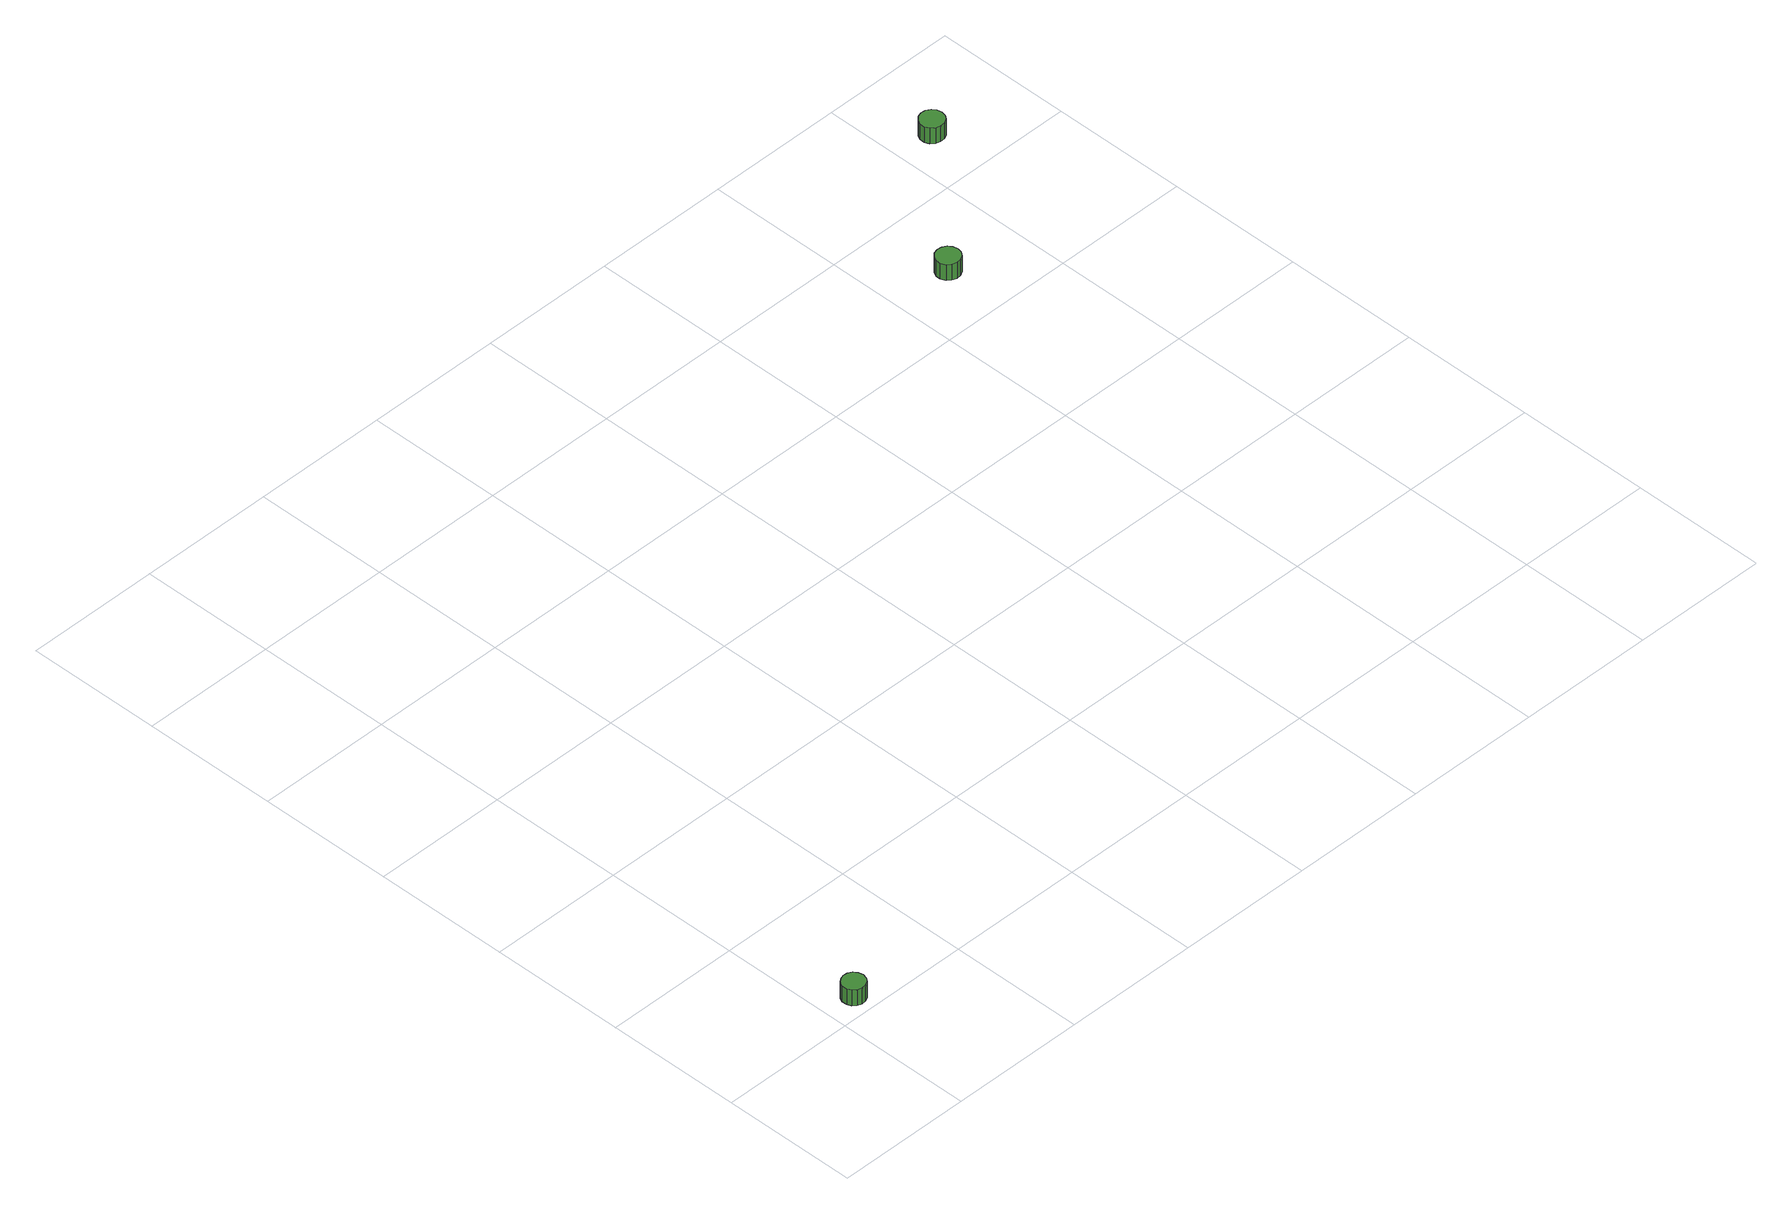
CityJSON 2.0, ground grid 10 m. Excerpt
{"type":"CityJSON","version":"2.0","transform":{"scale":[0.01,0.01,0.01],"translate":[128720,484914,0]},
"CityObjects":{
"tree1":{"type":"SolitaryVegetationObject","attributes":{"function":"something"},"geometry":[{"type":"MultiSurface","lod":"1","boundaries":[[[0,1,2,3,4,5,6,7,8,9,10,11,12,13,14]],[[15,16,17,18,19,20,21,22,23,24,25,26,27,28,29]],[[0,29,28,1]],[[1,28,27,2]],[[2,27,26,3]],[[3,26,25,4]],[[4,25,24,5]],[[5,24,23,6]],[[6,23,22,7]],[[7,22,21,8]],[[8,21,20,9]],[[9,20,19,10]],[[10,19,18,11]],[[11,18,17,12]],[[12,17,16,13]],[[13,16,15,14]],[[14,15,29,0]]]}]},
"tree2":{"type":"SolitaryVegetationObject","attributes":{"function":"something"},"geometry":[{"type":"MultiSurface","lod":"1","boundaries":[[[30,31,32,33,34,35,36,37,38,39,40,41,42,43,44]],[[45,46,47,48,49,50,51,52,53,54,55,56,57,58,59]],[[30,59,58,31]],[[31,58,57,32]],[[32,57,56,33]],[[33,56,55,34]],[[34,55,54,35]],[[35,54,53,36]],[[36,53,52,37]],[[37,52,51,38]],[[38,51,50,39]],[[39,50,49,40]],[[40,49,48,41]],[[41,48,47,42]],[[42,47,46,43]],[[43,46,45,44]],[[44,45,59,30]]]}]},
"tree3":{"type":"SolitaryVegetationObject","attributes":{"function":"something"},"geometry":[{"type":"MultiSurface","lod":"1","boundaries":[[[60,61,62,63,64,65,66,67,68,69,70,71,72,73,74]],[[75,76,77,78,79,80,81,82,83,84,85,86,87,88,89]],[[60,89,88,61]],[[61,88,87,62]],[[62,87,86,63]],[[63,86,85,64]],[[64,85,84,65]],[[65,84,83,66]],[[66,83,82,67]],[[67,82,81,68]],[[68,81,80,69]],[[69,80,79,70]],[[70,79,78,71]],[[71,78,77,72]],[[72,77,76,73]],[[73,76,75,74]],[[74,75,89,60]]]}]}
},
"vertices":[
[262,97,269],[254,131,269],[234,159,269],[204,177,269],[169,180,269],[136,169,269],[110,146,269],[96,114,269],[96,79,269],[110,47,269],[136,24,269],[169,13,269],[204,17,269],[234,34,269],[254,63,269],[254,63,140],[234,34,140],[204,17,140],[169,13,140],[136,24,140],[110,47,140],[96,79,140],[96,114,140],[110,146,140],[136,169,140],[169,180,140],[204,177,140],[234,159,140],[254,131,140],[262,97,140],
[5514,4430,232],[5506,4466,232],[5485,4495,232],[5454,4513,232],[5418,4517,232],[5383,4506,232],[5356,4482,232],[5341,4449,232],[5341,4412,232],[5356,4379,232],[5383,4355,232],[5418,4344,232],[5454,4348,232],[5485,4366,232],[5506,4395,232],[5506,4395,103],[5485,4366,103],[5454,4348,103],[5418,4344,103],[5383,4355,103],[5356,4379,103],[5341,4412,103],[5341,4449,103],[5356,4482,103],[5383,4506,103],[5418,4517,103],[5454,4513,103],[5485,4495,103],[5506,4466,103],[5514,4430,103],
[6377,5416,199],[6370,5452,199],[6349,5481,199],[6317,5499,199],[6281,5503,199],[6247,5492,199],[6220,5467,199],[6205,5434,199],[6205,5398,199],[6220,5365,199],[6247,5341,199],[6281,5330,199],[6317,5333,199],[6349,5351,199],[6370,5381,199],[6370,5381,70],[6349,5351,70],[6317,5333,70],[6281,5330,70],[6247,5341,70],[6220,5365,70],[6205,5398,70],[6205,5434,70],[6220,5467,70],[6247,5492,70],[6281,5503,70],[6317,5499,70],[6349,5481,70],[6370,5452,70],[6377,5416,70]
]}
